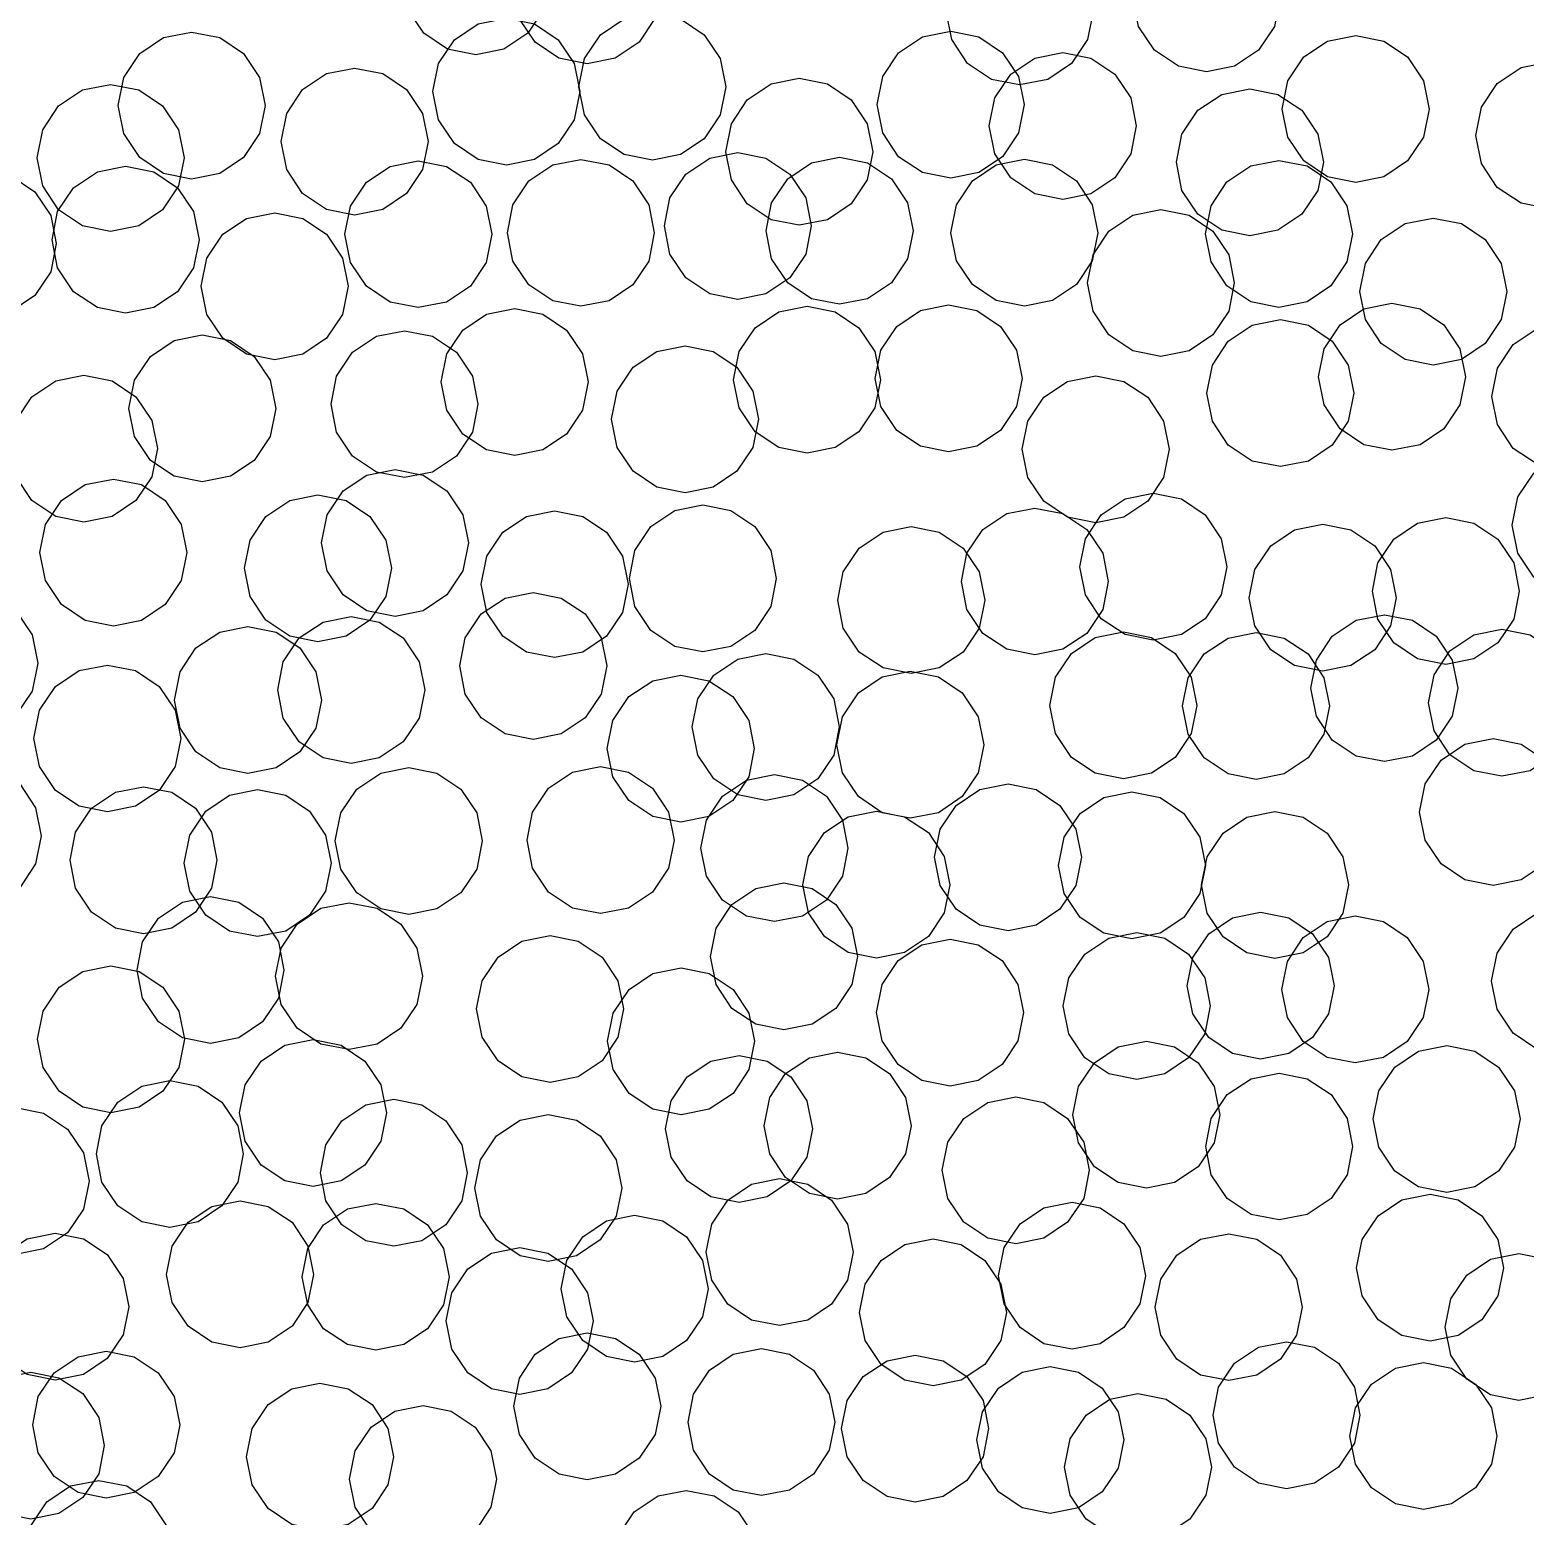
# Model space of a CAD drawing. Header units: millimetres. Extents: x -64 to 65, y -33 to 54.
# Drawn here: x -57.33 to -45.12, y -25.21 to -13.07 of the extents above; entities that cross this region are included whole.
import ezdxf

# ---------------------------------------------------------------- set-up
doc = ezdxf.new("R2010")
doc.units = ezdxf.units.MM

msp = doc.modelspace()

# ---------------------------------------------------------------- linework, layer by layer
for points in [[(-53.134, -12.908), (-53.264, -13.102), (-53.458, -13.232), (-53.688, -13.278), (-53.918, -13.232), (-54.112, -13.102), (-54.242, -12.908), (-54.288, -12.678), (-54.242, -12.448), (-54.112, -12.254), (-53.918, -12.124), (-53.688, -12.078), (-53.458, -12.124), (-53.264, -12.254), (-53.134, -12.448), (-53.088, -12.678), (-53.134, -12.908)], [(-52.225, -12.982), (-52.355, -13.176), (-52.55, -13.306), (-52.779, -13.352), (-53.009, -13.306), (-53.204, -13.176), (-53.334, -12.982), (-53.379, -12.752), (-53.334, -12.523), (-53.204, -12.328), (-53.009, -12.198), (-52.779, -12.152), (-52.55, -12.198), (-52.355, -12.328), (-52.225, -12.523), (-52.179, -12.752), (-52.225, -12.982)], [(-48.693, -13.154), (-48.823, -13.348), (-49.018, -13.479), (-49.248, -13.524), (-49.477, -13.479), (-49.672, -13.348), (-49.802, -13.154), (-49.848, -12.924), (-49.802, -12.695), (-49.672, -12.5), (-49.477, -12.37), (-49.248, -12.324), (-49.018, -12.37), (-48.823, -12.5), (-48.693, -12.695), (-48.648, -12.924), (-48.693, -13.154)], [(-47.167, -13.047), (-47.297, -13.241), (-47.492, -13.371), (-47.722, -13.417), (-47.951, -13.371), (-48.146, -13.241), (-48.276, -13.047), (-48.322, -12.817), (-48.276, -12.588), (-48.146, -12.393), (-47.951, -12.263), (-47.722, -12.217), (-47.492, -12.263), (-47.297, -12.393), (-47.167, -12.588), (-47.122, -12.817), (-47.167, -13.047)], [(-51.691, -13.769), (-51.822, -13.963), (-52.016, -14.093), (-52.246, -14.139), (-52.475, -14.093), (-52.67, -13.963), (-52.8, -13.769), (-52.846, -13.539), (-52.8, -13.309), (-52.67, -13.115), (-52.475, -12.985), (-52.246, -12.939), (-52.016, -12.985), (-51.822, -13.115), (-51.691, -13.309), (-51.646, -13.539), (-51.691, -13.769)], [(-52.884, -13.808), (-53.014, -14.003), (-53.208, -14.133), (-53.438, -14.179), (-53.668, -14.133), (-53.862, -14.003), (-53.992, -13.808), (-54.038, -13.579), (-53.992, -13.349), (-53.862, -13.155), (-53.668, -13.025), (-53.438, -12.979), (-53.208, -13.025), (-53.014, -13.155), (-52.884, -13.349), (-52.838, -13.579), (-52.884, -13.808)], [(-55.454, -13.922), (-55.584, -14.117), (-55.778, -14.247), (-56.008, -14.293), (-56.238, -14.247), (-56.432, -14.117), (-56.562, -13.922), (-56.608, -13.693), (-56.562, -13.463), (-56.432, -13.268), (-56.238, -13.138), (-56.008, -13.093), (-55.778, -13.138), (-55.584, -13.268), (-55.454, -13.463), (-55.408, -13.693), (-55.454, -13.922)], [(-49.256, -13.915), (-49.386, -14.11), (-49.581, -14.24), (-49.81, -14.285), (-50.04, -14.24), (-50.235, -14.11), (-50.365, -13.915), (-50.41, -13.685), (-50.365, -13.456), (-50.235, -13.261), (-50.04, -13.131), (-49.81, -13.085), (-49.581, -13.131), (-49.386, -13.261), (-49.256, -13.456), (-49.21, -13.685), (-49.256, -13.915)], [(-45.949, -13.95), (-46.079, -14.145), (-46.273, -14.275), (-46.503, -14.321), (-46.733, -14.275), (-46.927, -14.145), (-47.057, -13.95), (-47.103, -13.721), (-47.057, -13.491), (-46.927, -13.296), (-46.733, -13.166), (-46.503, -13.121), (-46.273, -13.166), (-46.079, -13.296), (-45.949, -13.491), (-45.903, -13.721), (-45.949, -13.95)], [(-48.34, -14.088), (-48.47, -14.283), (-48.665, -14.413), (-48.895, -14.459), (-49.124, -14.413), (-49.319, -14.283), (-49.449, -14.088), (-49.495, -13.859), (-49.449, -13.629), (-49.319, -13.435), (-49.124, -13.305), (-48.895, -13.259), (-48.665, -13.305), (-48.47, -13.435), (-48.34, -13.629), (-48.295, -13.859), (-48.34, -14.088)], [(-54.124, -14.216), (-54.254, -14.411), (-54.448, -14.541), (-54.678, -14.587), (-54.908, -14.541), (-55.102, -14.411), (-55.232, -14.216), (-55.278, -13.987), (-55.232, -13.757), (-55.102, -13.562), (-54.908, -13.432), (-54.678, -13.387), (-54.448, -13.432), (-54.254, -13.562), (-54.124, -13.757), (-54.078, -13.987), (-54.124, -14.216)], [(-44.368, -14.166), (-44.498, -14.361), (-44.693, -14.491), (-44.923, -14.536), (-45.152, -14.491), (-45.347, -14.361), (-45.477, -14.166), (-45.523, -13.936), (-45.477, -13.707), (-45.347, -13.512), (-45.152, -13.382), (-44.923, -13.336), (-44.693, -13.382), (-44.498, -13.512), (-44.368, -13.707), (-44.323, -13.936), (-44.368, -14.166)], [(-56.116, -14.349), (-56.246, -14.544), (-56.44, -14.674), (-56.67, -14.72), (-56.9, -14.674), (-57.094, -14.544), (-57.224, -14.349), (-57.27, -14.12), (-57.224, -13.89), (-57.094, -13.695), (-56.9, -13.565), (-56.67, -13.52), (-56.44, -13.565), (-56.246, -13.695), (-56.116, -13.89), (-56.07, -14.12), (-56.116, -14.349)], [(-50.492, -14.3), (-50.622, -14.495), (-50.817, -14.625), (-51.047, -14.67), (-51.276, -14.625), (-51.471, -14.495), (-51.601, -14.3), (-51.647, -14.07), (-51.601, -13.841), (-51.471, -13.646), (-51.276, -13.516), (-51.047, -13.47), (-50.817, -13.516), (-50.622, -13.646), (-50.492, -13.841), (-50.447, -14.07), (-50.492, -14.3)], [(-46.813, -14.385), (-46.943, -14.58), (-47.138, -14.71), (-47.367, -14.756), (-47.597, -14.71), (-47.792, -14.58), (-47.922, -14.385), (-47.967, -14.156), (-47.922, -13.926), (-47.792, -13.731), (-47.597, -13.601), (-47.367, -13.556), (-47.138, -13.601), (-46.943, -13.731), (-46.813, -13.926), (-46.767, -14.156), (-46.813, -14.385)], [(-53.602, -14.973), (-53.732, -15.167), (-53.927, -15.297), (-54.157, -15.343), (-54.386, -15.297), (-54.581, -15.167), (-54.711, -14.973), (-54.757, -14.743), (-54.711, -14.513), (-54.581, -14.319), (-54.386, -14.189), (-54.157, -14.143), (-53.927, -14.189), (-53.732, -14.319), (-53.602, -14.513), (-53.557, -14.743), (-53.602, -14.973)], [(-52.275, -14.962), (-52.405, -15.156), (-52.6, -15.286), (-52.83, -15.332), (-53.059, -15.286), (-53.254, -15.156), (-53.384, -14.962), (-53.43, -14.732), (-53.384, -14.502), (-53.254, -14.308), (-53.059, -14.178), (-52.83, -14.132), (-52.6, -14.178), (-52.405, -14.308), (-52.275, -14.502), (-52.23, -14.732), (-52.275, -14.962)], [(-50.994, -14.905), (-51.124, -15.1), (-51.319, -15.23), (-51.548, -15.276), (-51.778, -15.23), (-51.973, -15.1), (-52.103, -14.905), (-52.148, -14.676), (-52.103, -14.446), (-51.973, -14.252), (-51.778, -14.122), (-51.548, -14.076), (-51.319, -14.122), (-51.124, -14.252), (-50.994, -14.446), (-50.948, -14.676), (-50.994, -14.905)], [(-50.163, -14.945), (-50.293, -15.14), (-50.488, -15.27), (-50.717, -15.315), (-50.947, -15.27), (-51.141, -15.14), (-51.272, -14.945), (-51.317, -14.715), (-51.272, -14.486), (-51.141, -14.291), (-50.947, -14.161), (-50.717, -14.115), (-50.488, -14.161), (-50.293, -14.291), (-50.163, -14.486), (-50.117, -14.715), (-50.163, -14.945)], [(-48.654, -14.961), (-48.784, -15.155), (-48.978, -15.285), (-49.208, -15.331), (-49.438, -15.285), (-49.632, -15.155), (-49.762, -14.961), (-49.808, -14.731), (-49.762, -14.502), (-49.632, -14.307), (-49.438, -14.177), (-49.208, -14.131), (-48.978, -14.177), (-48.784, -14.307), (-48.654, -14.502), (-48.608, -14.731), (-48.654, -14.961)], [(-46.575, -14.97), (-46.705, -15.165), (-46.9, -15.295), (-47.13, -15.341), (-47.359, -15.295), (-47.554, -15.165), (-47.684, -14.97), (-47.73, -14.741), (-47.684, -14.511), (-47.554, -14.316), (-47.359, -14.186), (-47.13, -14.141), (-46.9, -14.186), (-46.705, -14.316), (-46.575, -14.511), (-46.53, -14.741), (-46.575, -14.97)], [(-57.158, -15.05), (-57.288, -15.244), (-57.483, -15.374), (-57.713, -15.42), (-57.942, -15.374), (-58.137, -15.244), (-58.267, -15.05), (-58.313, -14.82), (-58.267, -14.59), (-58.137, -14.396), (-57.942, -14.266), (-57.713, -14.22), (-57.483, -14.266), (-57.288, -14.396), (-57.158, -14.59), (-57.113, -14.82), (-57.158, -15.05)], [(-55.993, -15.018), (-56.123, -15.213), (-56.318, -15.343), (-56.547, -15.388), (-56.777, -15.343), (-56.972, -15.213), (-57.102, -15.018), (-57.147, -14.788), (-57.102, -14.559), (-56.972, -14.364), (-56.777, -14.234), (-56.547, -14.188), (-56.318, -14.234), (-56.123, -14.364), (-55.993, -14.559), (-55.947, -14.788), (-55.993, -15.018)], [(-54.776, -15.398), (-54.906, -15.592), (-55.1, -15.722), (-55.33, -15.768), (-55.56, -15.722), (-55.754, -15.592), (-55.884, -15.398), (-55.93, -15.168), (-55.884, -14.939), (-55.754, -14.744), (-55.56, -14.614), (-55.33, -14.568), (-55.1, -14.614), (-54.906, -14.744), (-54.776, -14.939), (-54.73, -15.168), (-54.776, -15.398)], [(-47.539, -15.371), (-47.669, -15.565), (-47.864, -15.695), (-48.094, -15.741), (-48.323, -15.695), (-48.518, -15.565), (-48.648, -15.371), (-48.694, -15.141), (-48.648, -14.911), (-48.518, -14.717), (-48.323, -14.587), (-48.094, -14.541), (-47.864, -14.587), (-47.669, -14.717), (-47.539, -14.911), (-47.494, -15.141), (-47.539, -15.371)], [(-45.315, -15.441), (-45.445, -15.636), (-45.64, -15.766), (-45.87, -15.812), (-46.099, -15.766), (-46.294, -15.636), (-46.424, -15.441), (-46.47, -15.212), (-46.424, -14.982), (-46.294, -14.787), (-46.099, -14.657), (-45.87, -14.612), (-45.64, -14.657), (-45.445, -14.787), (-45.315, -14.982), (-45.27, -15.212), (-45.315, -15.441)], [(-52.816, -16.18), (-52.946, -16.375), (-53.14, -16.505), (-53.37, -16.55), (-53.599, -16.505), (-53.794, -16.375), (-53.924, -16.18), (-53.97, -15.95), (-53.924, -15.721), (-53.794, -15.526), (-53.599, -15.396), (-53.37, -15.35), (-53.14, -15.396), (-52.946, -15.526), (-52.816, -15.721), (-52.77, -15.95), (-52.816, -16.18)], [(-50.429, -16.161), (-50.559, -16.356), (-50.753, -16.486), (-50.983, -16.532), (-51.212, -16.486), (-51.407, -16.356), (-51.537, -16.161), (-51.583, -15.932), (-51.537, -15.702), (-51.407, -15.507), (-51.212, -15.377), (-50.983, -15.332), (-50.753, -15.377), (-50.559, -15.507), (-50.429, -15.702), (-50.383, -15.932), (-50.429, -16.161)], [(-49.272, -16.151), (-49.402, -16.345), (-49.597, -16.475), (-49.827, -16.521), (-50.056, -16.475), (-50.251, -16.345), (-50.381, -16.151), (-50.427, -15.921), (-50.381, -15.691), (-50.251, -15.497), (-50.056, -15.367), (-49.827, -15.321), (-49.597, -15.367), (-49.402, -15.497), (-49.272, -15.691), (-49.227, -15.921), (-49.272, -16.151)], [(-45.653, -16.137), (-45.783, -16.332), (-45.977, -16.462), (-46.207, -16.507), (-46.437, -16.462), (-46.631, -16.332), (-46.761, -16.137), (-46.807, -15.907), (-46.761, -15.678), (-46.631, -15.483), (-46.437, -15.353), (-46.207, -15.307), (-45.977, -15.353), (-45.783, -15.483), (-45.653, -15.678), (-45.607, -15.907), (-45.653, -16.137)], [(-46.564, -16.271), (-46.694, -16.466), (-46.889, -16.596), (-47.118, -16.641), (-47.348, -16.596), (-47.543, -16.466), (-47.673, -16.271), (-47.718, -16.041), (-47.673, -15.812), (-47.543, -15.617), (-47.348, -15.487), (-47.118, -15.441), (-46.889, -15.487), (-46.694, -15.617), (-46.564, -15.812), (-46.518, -16.041), (-46.564, -16.271)], [(-44.238, -16.298), (-44.368, -16.492), (-44.563, -16.622), (-44.792, -16.668), (-45.022, -16.622), (-45.216, -16.492), (-45.346, -16.298), (-45.392, -16.068), (-45.346, -15.838), (-45.216, -15.644), (-45.022, -15.514), (-44.792, -15.468), (-44.563, -15.514), (-44.368, -15.644), (-44.238, -15.838), (-44.192, -16.068), (-44.238, -16.298)], [(-55.367, -16.396), (-55.497, -16.59), (-55.691, -16.72), (-55.921, -16.766), (-56.151, -16.72), (-56.345, -16.59), (-56.475, -16.396), (-56.521, -16.166), (-56.475, -15.936), (-56.345, -15.742), (-56.151, -15.612), (-55.921, -15.566), (-55.691, -15.612), (-55.497, -15.742), (-55.367, -15.936), (-55.321, -16.166), (-55.367, -16.396)], [(-53.715, -16.361), (-53.845, -16.555), (-54.04, -16.685), (-54.27, -16.731), (-54.499, -16.685), (-54.694, -16.555), (-54.824, -16.361), (-54.87, -16.131), (-54.824, -15.902), (-54.694, -15.707), (-54.499, -15.577), (-54.27, -15.531), (-54.04, -15.577), (-53.845, -15.707), (-53.715, -15.902), (-53.67, -16.131), (-53.715, -16.361)], [(-51.425, -16.484), (-51.555, -16.679), (-51.75, -16.809), (-51.979, -16.854), (-52.209, -16.809), (-52.403, -16.679), (-52.534, -16.484), (-52.579, -16.254), (-52.534, -16.025), (-52.403, -15.83), (-52.209, -15.7), (-51.979, -15.654), (-51.75, -15.7), (-51.555, -15.83), (-51.425, -16.025), (-51.379, -16.254), (-51.425, -16.484)], [(-56.334, -16.724), (-56.464, -16.918), (-56.658, -17.048), (-56.888, -17.094), (-57.117, -17.048), (-57.312, -16.918), (-57.442, -16.724), (-57.488, -16.494), (-57.442, -16.264), (-57.312, -16.07), (-57.117, -15.94), (-56.888, -15.894), (-56.658, -15.94), (-56.464, -16.07), (-56.334, -16.264), (-56.288, -16.494), (-56.334, -16.724)], [(-48.071, -16.729), (-48.201, -16.923), (-48.396, -17.053), (-48.626, -17.099), (-48.855, -17.053), (-49.05, -16.923), (-49.18, -16.729), (-49.226, -16.499), (-49.18, -16.269), (-49.05, -16.075), (-48.855, -15.945), (-48.626, -15.899), (-48.396, -15.945), (-48.201, -16.075), (-48.071, -16.269), (-48.026, -16.499), (-48.071, -16.729)], [(-44.071, -17.348), (-44.201, -17.543), (-44.395, -17.673), (-44.625, -17.719), (-44.854, -17.673), (-45.049, -17.543), (-45.179, -17.348), (-45.225, -17.119), (-45.179, -16.889), (-45.049, -16.695), (-44.854, -16.564), (-44.625, -16.519), (-44.395, -16.564), (-44.201, -16.695), (-44.071, -16.889), (-44.025, -17.119), (-44.071, -17.348)], [(-53.793, -17.493), (-53.923, -17.688), (-54.118, -17.818), (-54.347, -17.864), (-54.577, -17.818), (-54.771, -17.688), (-54.902, -17.493), (-54.947, -17.264), (-54.902, -17.034), (-54.771, -16.84), (-54.577, -16.71), (-54.347, -16.664), (-54.118, -16.71), (-53.923, -16.84), (-53.793, -17.034), (-53.747, -17.264), (-53.793, -17.493)], [(-56.093, -17.572), (-56.223, -17.767), (-56.418, -17.897), (-56.647, -17.943), (-56.877, -17.897), (-57.072, -17.767), (-57.202, -17.572), (-57.247, -17.343), (-57.202, -17.113), (-57.072, -16.918), (-56.877, -16.788), (-56.647, -16.743), (-56.418, -16.788), (-56.223, -16.918), (-56.093, -17.113), (-56.047, -17.343), (-56.093, -17.572)], [(-54.423, -17.701), (-54.553, -17.896), (-54.747, -18.026), (-54.977, -18.071), (-55.206, -18.026), (-55.401, -17.896), (-55.531, -17.701), (-55.577, -17.471), (-55.531, -17.242), (-55.401, -17.047), (-55.206, -16.917), (-54.977, -16.871), (-54.747, -16.917), (-54.553, -17.047), (-54.423, -17.242), (-54.377, -17.471), (-54.423, -17.701)], [(-51.279, -17.784), (-51.409, -17.979), (-51.604, -18.109), (-51.834, -18.154), (-52.063, -18.109), (-52.258, -17.979), (-52.388, -17.784), (-52.434, -17.554), (-52.388, -17.325), (-52.258, -17.13), (-52.063, -17), (-51.834, -16.954), (-51.604, -17), (-51.409, -17.13), (-51.279, -17.325), (-51.234, -17.554), (-51.279, -17.784)], [(-47.602, -17.689), (-47.732, -17.883), (-47.926, -18.013), (-48.156, -18.059), (-48.386, -18.013), (-48.58, -17.883), (-48.71, -17.689), (-48.756, -17.459), (-48.71, -17.23), (-48.58, -17.035), (-48.386, -16.905), (-48.156, -16.859), (-47.926, -16.905), (-47.732, -17.035), (-47.602, -17.23), (-47.556, -17.459), (-47.602, -17.689)], [(-52.49, -17.831), (-52.62, -18.025), (-52.814, -18.155), (-53.044, -18.201), (-53.274, -18.155), (-53.468, -18.025), (-53.598, -17.831), (-53.644, -17.601), (-53.598, -17.372), (-53.468, -17.177), (-53.274, -17.047), (-53.044, -17.001), (-52.814, -17.047), (-52.62, -17.177), (-52.49, -17.372), (-52.444, -17.601), (-52.49, -17.831)], [(-48.568, -17.808), (-48.698, -18.003), (-48.893, -18.133), (-49.123, -18.179), (-49.352, -18.133), (-49.547, -18.003), (-49.677, -17.808), (-49.723, -17.579), (-49.677, -17.349), (-49.547, -17.155), (-49.352, -17.024), (-49.123, -16.979), (-48.893, -17.024), (-48.698, -17.155), (-48.568, -17.349), (-48.523, -17.579), (-48.568, -17.808)], [(-45.213, -17.887), (-45.343, -18.081), (-45.537, -18.211), (-45.767, -18.257), (-45.997, -18.211), (-46.191, -18.081), (-46.321, -17.887), (-46.367, -17.657), (-46.321, -17.427), (-46.191, -17.233), (-45.997, -17.103), (-45.767, -17.057), (-45.537, -17.103), (-45.343, -17.233), (-45.213, -17.427), (-45.167, -17.657), (-45.213, -17.887)], [(-49.578, -17.96), (-49.708, -18.155), (-49.903, -18.285), (-50.132, -18.331), (-50.362, -18.285), (-50.557, -18.155), (-50.687, -17.96), (-50.732, -17.731), (-50.687, -17.501), (-50.557, -17.307), (-50.362, -17.176), (-50.132, -17.131), (-49.903, -17.176), (-49.708, -17.307), (-49.578, -17.501), (-49.532, -17.731), (-49.578, -17.96)], [(-46.218, -17.941), (-46.348, -18.136), (-46.542, -18.266), (-46.772, -18.312), (-47.002, -18.266), (-47.196, -18.136), (-47.326, -17.941), (-47.372, -17.712), (-47.326, -17.482), (-47.196, -17.288), (-47.002, -17.158), (-46.772, -17.112), (-46.542, -17.158), (-46.348, -17.288), (-46.218, -17.482), (-46.172, -17.712), (-46.218, -17.941)], [(-57.31, -18.475), (-57.44, -18.669), (-57.635, -18.8), (-57.865, -18.845), (-58.094, -18.8), (-58.289, -18.669), (-58.419, -18.475), (-58.465, -18.245), (-58.419, -18.016), (-58.289, -17.821), (-58.094, -17.691), (-57.865, -17.645), (-57.635, -17.691), (-57.44, -17.821), (-57.31, -18.016), (-57.265, -18.245), (-57.31, -18.475)], [(-52.665, -18.498), (-52.795, -18.693), (-52.99, -18.823), (-53.219, -18.869), (-53.449, -18.823), (-53.644, -18.693), (-53.774, -18.498), (-53.819, -18.269), (-53.774, -18.039), (-53.644, -17.844), (-53.449, -17.714), (-53.219, -17.669), (-52.99, -17.714), (-52.795, -17.844), (-52.665, -18.039), (-52.619, -18.269), (-52.665, -18.498)], [(-54.994, -18.776), (-55.124, -18.971), (-55.319, -19.101), (-55.549, -19.147), (-55.778, -19.101), (-55.973, -18.971), (-56.103, -18.776), (-56.149, -18.547), (-56.103, -18.317), (-55.973, -18.122), (-55.778, -17.992), (-55.549, -17.947), (-55.319, -17.992), (-55.124, -18.122), (-54.994, -18.317), (-54.949, -18.547), (-54.994, -18.776)], [(-54.151, -18.694), (-54.281, -18.888), (-54.476, -19.018), (-54.705, -19.064), (-54.935, -19.018), (-55.13, -18.888), (-55.26, -18.694), (-55.305, -18.464), (-55.26, -18.234), (-55.13, -18.04), (-54.935, -17.91), (-54.705, -17.864), (-54.476, -17.91), (-54.281, -18.04), (-54.151, -18.234), (-54.105, -18.464), (-54.151, -18.694)], [(-45.715, -18.68), (-45.845, -18.875), (-46.04, -19.005), (-46.269, -19.05), (-46.499, -19.005), (-46.694, -18.875), (-46.824, -18.68), (-46.869, -18.45), (-46.824, -18.221), (-46.694, -18.026), (-46.499, -17.896), (-46.269, -17.85), (-46.04, -17.896), (-45.845, -18.026), (-45.715, -18.221), (-45.669, -18.45), (-45.715, -18.68)], [(-47.846, -18.821), (-47.976, -19.015), (-48.171, -19.145), (-48.4, -19.191), (-48.63, -19.145), (-48.824, -19.015), (-48.954, -18.821), (-49, -18.591), (-48.954, -18.361), (-48.824, -18.167), (-48.63, -18.037), (-48.4, -17.991), (-48.171, -18.037), (-47.976, -18.167), (-47.846, -18.361), (-47.8, -18.591), (-47.846, -18.821)], [(-46.762, -18.825), (-46.892, -19.019), (-47.086, -19.149), (-47.316, -19.195), (-47.545, -19.149), (-47.74, -19.019), (-47.87, -18.825), (-47.916, -18.595), (-47.87, -18.365), (-47.74, -18.171), (-47.545, -18.041), (-47.316, -17.995), (-47.086, -18.041), (-46.892, -18.171), (-46.762, -18.365), (-46.716, -18.595), (-46.762, -18.825)], [(-44.755, -18.799), (-44.885, -18.994), (-45.079, -19.124), (-45.309, -19.169), (-45.539, -19.124), (-45.733, -18.994), (-45.863, -18.799), (-45.909, -18.569), (-45.863, -18.34), (-45.733, -18.145), (-45.539, -18.015), (-45.309, -17.969), (-45.079, -18.015), (-44.885, -18.145), (-44.755, -18.34), (-44.709, -18.569), (-44.755, -18.799)], [(-50.765, -18.997), (-50.896, -19.191), (-51.09, -19.321), (-51.32, -19.367), (-51.549, -19.321), (-51.744, -19.191), (-51.874, -18.997), (-51.92, -18.767), (-51.874, -18.537), (-51.744, -18.343), (-51.549, -18.213), (-51.32, -18.167), (-51.09, -18.213), (-50.896, -18.343), (-50.765, -18.537), (-50.72, -18.767), (-50.765, -18.997)], [(-56.142, -19.09), (-56.272, -19.285), (-56.466, -19.415), (-56.696, -19.461), (-56.926, -19.415), (-57.12, -19.285), (-57.25, -19.09), (-57.296, -18.861), (-57.25, -18.631), (-57.12, -18.436), (-56.926, -18.306), (-56.696, -18.261), (-56.466, -18.306), (-56.272, -18.436), (-56.142, -18.631), (-56.096, -18.861), (-56.142, -19.09)], [(-49.585, -19.142), (-49.716, -19.336), (-49.91, -19.467), (-50.14, -19.512), (-50.369, -19.467), (-50.564, -19.336), (-50.694, -19.142), (-50.74, -18.912), (-50.694, -18.683), (-50.564, -18.488), (-50.369, -18.358), (-50.14, -18.312), (-49.91, -18.358), (-49.716, -18.488), (-49.585, -18.683), (-49.54, -18.912), (-49.585, -19.142)], [(-51.459, -19.173), (-51.59, -19.368), (-51.784, -19.498), (-52.014, -19.544), (-52.243, -19.498), (-52.438, -19.368), (-52.568, -19.173), (-52.614, -18.944), (-52.568, -18.714), (-52.438, -18.519), (-52.243, -18.389), (-52.014, -18.344), (-51.784, -18.389), (-51.59, -18.519), (-51.459, -18.714), (-51.414, -18.944), (-51.459, -19.173)], [(-44.827, -19.691), (-44.957, -19.886), (-45.152, -20.016), (-45.381, -20.062), (-45.611, -20.016), (-45.806, -19.886), (-45.936, -19.691), (-45.981, -19.462), (-45.936, -19.232), (-45.806, -19.038), (-45.611, -18.907), (-45.381, -18.862), (-45.152, -18.907), (-44.957, -19.038), (-44.827, -19.232), (-44.781, -19.462), (-44.827, -19.691)], [(-57.282, -19.886), (-57.412, -20.081), (-57.607, -20.211), (-57.837, -20.256), (-58.066, -20.211), (-58.261, -20.081), (-58.391, -19.886), (-58.437, -19.656), (-58.391, -19.427), (-58.261, -19.232), (-58.066, -19.102), (-57.837, -19.056), (-57.607, -19.102), (-57.412, -19.232), (-57.282, -19.427), (-57.237, -19.656), (-57.282, -19.886)], [(-53.68, -19.928), (-53.81, -20.122), (-54.005, -20.253), (-54.235, -20.298), (-54.464, -20.253), (-54.659, -20.122), (-54.789, -19.928), (-54.835, -19.698), (-54.789, -19.469), (-54.659, -19.274), (-54.464, -19.144), (-54.235, -19.098), (-54.005, -19.144), (-53.81, -19.274), (-53.68, -19.469), (-53.635, -19.698), (-53.68, -19.928)], [(-52.115, -19.921), (-52.245, -20.115), (-52.44, -20.246), (-52.669, -20.291), (-52.899, -20.246), (-53.093, -20.115), (-53.224, -19.921), (-53.269, -19.691), (-53.224, -19.462), (-53.093, -19.267), (-52.899, -19.137), (-52.669, -19.091), (-52.44, -19.137), (-52.245, -19.267), (-52.115, -19.462), (-52.069, -19.691), (-52.115, -19.921)], [(-50.694, -19.986), (-50.824, -20.18), (-51.019, -20.311), (-51.249, -20.356), (-51.478, -20.311), (-51.673, -20.18), (-51.803, -19.986), (-51.849, -19.756), (-51.803, -19.527), (-51.673, -19.332), (-51.478, -19.202), (-51.249, -19.156), (-51.019, -19.202), (-50.824, -19.332), (-50.694, -19.527), (-50.649, -19.756), (-50.694, -19.986)], [(-55.846, -20.084), (-55.976, -20.279), (-56.171, -20.409), (-56.401, -20.455), (-56.63, -20.409), (-56.825, -20.279), (-56.955, -20.084), (-57.001, -19.855), (-56.955, -19.625), (-56.825, -19.43), (-56.63, -19.3), (-56.401, -19.255), (-56.171, -19.3), (-55.976, -19.43), (-55.846, -19.625), (-55.801, -19.855), (-55.846, -20.084)], [(-54.915, -20.109), (-55.045, -20.304), (-55.24, -20.434), (-55.469, -20.479), (-55.699, -20.434), (-55.893, -20.304), (-56.024, -20.109), (-56.069, -19.879), (-56.024, -19.65), (-55.893, -19.455), (-55.699, -19.325), (-55.469, -19.279), (-55.24, -19.325), (-55.045, -19.455), (-54.915, -19.65), (-54.869, -19.879), (-54.915, -20.109)], [(-48.788, -20.061), (-48.918, -20.255), (-49.112, -20.385), (-49.342, -20.431), (-49.572, -20.385), (-49.766, -20.255), (-49.896, -20.061), (-49.942, -19.831), (-49.896, -19.601), (-49.766, -19.407), (-49.572, -19.277), (-49.342, -19.231), (-49.112, -19.277), (-48.918, -19.407), (-48.788, -19.601), (-48.742, -19.831), (-48.788, -20.061)], [(-47.776, -20.127), (-47.906, -20.322), (-48.1, -20.452), (-48.33, -20.497), (-48.559, -20.452), (-48.754, -20.322), (-48.884, -20.127), (-48.93, -19.897), (-48.884, -19.668), (-48.754, -19.473), (-48.559, -19.343), (-48.33, -19.297), (-48.1, -19.343), (-47.906, -19.473), (-47.776, -19.668), (-47.73, -19.897), (-47.776, -20.127)], [(-49.862, -20.284), (-49.992, -20.479), (-50.186, -20.609), (-50.416, -20.655), (-50.646, -20.609), (-50.84, -20.479), (-50.97, -20.284), (-51.016, -20.055), (-50.97, -19.825), (-50.84, -19.63), (-50.646, -19.5), (-50.416, -19.455), (-50.186, -19.5), (-49.992, -19.63), (-49.862, -19.825), (-49.816, -20.055), (-49.862, -20.284)], [(-46.607, -20.287), (-46.737, -20.482), (-46.932, -20.612), (-47.162, -20.657), (-47.391, -20.612), (-47.586, -20.482), (-47.716, -20.287), (-47.762, -20.057), (-47.716, -19.828), (-47.586, -19.633), (-47.391, -19.503), (-47.162, -19.457), (-46.932, -19.503), (-46.737, -19.633), (-46.607, -19.828), (-46.562, -20.057), (-46.607, -20.287)], [(-50.617, -20.871), (-50.747, -21.065), (-50.942, -21.195), (-51.172, -21.241), (-51.401, -21.195), (-51.596, -21.065), (-51.726, -20.871), (-51.772, -20.641), (-51.726, -20.411), (-51.596, -20.217), (-51.401, -20.087), (-51.172, -20.041), (-50.942, -20.087), (-50.747, -20.217), (-50.617, -20.411), (-50.572, -20.641), (-50.617, -20.871)], [(-55.299, -20.982), (-55.429, -21.176), (-55.624, -21.306), (-55.854, -21.352), (-56.083, -21.306), (-56.278, -21.176), (-56.408, -20.982), (-56.454, -20.752), (-56.408, -20.522), (-56.278, -20.328), (-56.083, -20.198), (-55.854, -20.152), (-55.624, -20.198), (-55.429, -20.328), (-55.299, -20.522), (-55.254, -20.752), (-55.299, -20.982)], [(-54.169, -21.032), (-54.299, -21.226), (-54.494, -21.356), (-54.723, -21.402), (-54.953, -21.356), (-55.147, -21.226), (-55.278, -21.032), (-55.323, -20.802), (-55.278, -20.572), (-55.147, -20.378), (-54.953, -20.248), (-54.723, -20.202), (-54.494, -20.248), (-54.299, -20.378), (-54.169, -20.572), (-54.123, -20.802), (-54.169, -21.032)], [(-44.24, -21.072), (-44.37, -21.267), (-44.564, -21.397), (-44.794, -21.442), (-45.023, -21.397), (-45.218, -21.267), (-45.348, -21.072), (-45.394, -20.842), (-45.348, -20.613), (-45.218, -20.418), (-45.023, -20.288), (-44.794, -20.242), (-44.564, -20.288), (-44.37, -20.418), (-44.24, -20.613), (-44.194, -20.842), (-44.24, -21.072)], [(-46.725, -21.11), (-46.855, -21.304), (-47.049, -21.434), (-47.279, -21.48), (-47.509, -21.434), (-47.703, -21.304), (-47.833, -21.11), (-47.879, -20.88), (-47.833, -20.65), (-47.703, -20.456), (-47.509, -20.326), (-47.279, -20.28), (-47.049, -20.326), (-46.855, -20.456), (-46.725, -20.65), (-46.679, -20.88), (-46.725, -21.11)], [(-45.952, -21.14), (-46.082, -21.335), (-46.277, -21.465), (-46.507, -21.51), (-46.736, -21.465), (-46.931, -21.335), (-47.061, -21.14), (-47.107, -20.91), (-47.061, -20.681), (-46.931, -20.486), (-46.736, -20.356), (-46.507, -20.31), (-46.277, -20.356), (-46.082, -20.486), (-45.952, -20.681), (-45.907, -20.91), (-45.952, -21.14)], [(-52.527, -21.3), (-52.657, -21.494), (-52.851, -21.624), (-53.081, -21.67), (-53.311, -21.624), (-53.505, -21.494), (-53.635, -21.3), (-53.681, -21.07), (-53.635, -20.841), (-53.505, -20.646), (-53.311, -20.516), (-53.081, -20.47), (-52.851, -20.516), (-52.657, -20.646), (-52.527, -20.841), (-52.481, -21.07), (-52.527, -21.3)], [(-49.261, -21.329), (-49.391, -21.524), (-49.586, -21.654), (-49.815, -21.7), (-50.045, -21.654), (-50.239, -21.524), (-50.37, -21.329), (-50.415, -21.1), (-50.37, -20.87), (-50.239, -20.675), (-50.045, -20.545), (-49.815, -20.5), (-49.586, -20.545), (-49.391, -20.675), (-49.261, -20.87), (-49.215, -21.1), (-49.261, -21.329)], [(-47.736, -21.274), (-47.867, -21.469), (-48.061, -21.599), (-48.291, -21.645), (-48.52, -21.599), (-48.715, -21.469), (-48.845, -21.274), (-48.891, -21.045), (-48.845, -20.815), (-48.715, -20.621), (-48.52, -20.491), (-48.291, -20.445), (-48.061, -20.491), (-47.867, -20.621), (-47.736, -20.815), (-47.691, -21.045), (-47.736, -21.274)], [(-56.113, -21.547), (-56.243, -21.741), (-56.437, -21.871), (-56.667, -21.917), (-56.897, -21.871), (-57.091, -21.741), (-57.221, -21.547), (-57.267, -21.317), (-57.221, -21.087), (-57.091, -20.893), (-56.897, -20.763), (-56.667, -20.717), (-56.437, -20.763), (-56.243, -20.893), (-56.113, -21.087), (-56.067, -21.317), (-56.113, -21.547)], [(-51.457, -21.564), (-51.587, -21.759), (-51.782, -21.889), (-52.011, -21.934), (-52.241, -21.889), (-52.436, -21.759), (-52.566, -21.564), (-52.611, -21.334), (-52.566, -21.105), (-52.436, -20.91), (-52.241, -20.78), (-52.011, -20.734), (-51.782, -20.78), (-51.587, -20.91), (-51.457, -21.105), (-51.411, -21.334), (-51.457, -21.564)], [(-54.463, -22.149), (-54.593, -22.344), (-54.787, -22.474), (-55.017, -22.519), (-55.247, -22.474), (-55.441, -22.344), (-55.571, -22.149), (-55.617, -21.919), (-55.571, -21.69), (-55.441, -21.495), (-55.247, -21.365), (-55.017, -21.319), (-54.787, -21.365), (-54.593, -21.495), (-54.463, -21.69), (-54.417, -21.919), (-54.463, -22.149)], [(-47.658, -22.163), (-47.788, -22.358), (-47.982, -22.488), (-48.212, -22.534), (-48.442, -22.488), (-48.636, -22.358), (-48.766, -22.163), (-48.812, -21.934), (-48.766, -21.704), (-48.636, -21.51), (-48.442, -21.38), (-48.212, -21.334), (-47.982, -21.38), (-47.788, -21.51), (-47.658, -21.704), (-47.612, -21.934), (-47.658, -22.163)], [(-50.984, -22.279), (-51.114, -22.474), (-51.308, -22.604), (-51.538, -22.649), (-51.768, -22.604), (-51.962, -22.474), (-52.092, -22.279), (-52.138, -22.049), (-52.092, -21.82), (-51.962, -21.625), (-51.768, -21.495), (-51.538, -21.449), (-51.308, -21.495), (-51.114, -21.625), (-50.984, -21.82), (-50.938, -22.049), (-50.984, -22.279)], [(-50.179, -22.252), (-50.309, -22.447), (-50.504, -22.577), (-50.733, -22.623), (-50.963, -22.577), (-51.158, -22.447), (-51.288, -22.252), (-51.333, -22.023), (-51.288, -21.793), (-51.158, -21.598), (-50.963, -21.468), (-50.733, -21.423), (-50.504, -21.468), (-50.309, -21.598), (-50.179, -21.793), (-50.133, -22.023), (-50.179, -22.252)], [(-45.206, -22.198), (-45.336, -22.393), (-45.531, -22.523), (-45.76, -22.568), (-45.99, -22.523), (-46.184, -22.393), (-46.315, -22.198), (-46.36, -21.968), (-46.315, -21.739), (-46.184, -21.544), (-45.99, -21.414), (-45.76, -21.368), (-45.531, -21.414), (-45.336, -21.544), (-45.206, -21.739), (-45.16, -21.968), (-45.206, -22.198)], [(-46.573, -22.423), (-46.704, -22.617), (-46.898, -22.747), (-47.128, -22.793), (-47.357, -22.747), (-47.552, -22.617), (-47.682, -22.423), (-47.728, -22.193), (-47.682, -21.963), (-47.552, -21.769), (-47.357, -21.639), (-47.128, -21.593), (-46.898, -21.639), (-46.704, -21.769), (-46.573, -21.963), (-46.528, -22.193), (-46.573, -22.423)], [(-55.631, -22.484), (-55.761, -22.678), (-55.956, -22.808), (-56.186, -22.854), (-56.415, -22.808), (-56.61, -22.678), (-56.74, -22.484), (-56.786, -22.254), (-56.74, -22.024), (-56.61, -21.83), (-56.415, -21.7), (-56.186, -21.654), (-55.956, -21.7), (-55.761, -21.83), (-55.631, -22.024), (-55.586, -22.254), (-55.631, -22.484)], [(-53.803, -22.637), (-53.933, -22.832), (-54.128, -22.962), (-54.357, -23.007), (-54.587, -22.962), (-54.781, -22.832), (-54.912, -22.637), (-54.957, -22.407), (-54.912, -22.178), (-54.781, -21.983), (-54.587, -21.853), (-54.357, -21.807), (-54.128, -21.853), (-53.933, -21.983), (-53.803, -22.178), (-53.757, -22.407), (-53.803, -22.637)], [(-48.724, -22.617), (-48.855, -22.811), (-49.049, -22.941), (-49.279, -22.987), (-49.508, -22.941), (-49.703, -22.811), (-49.833, -22.617), (-49.879, -22.387), (-49.833, -22.157), (-49.703, -21.963), (-49.508, -21.833), (-49.279, -21.787), (-49.049, -21.833), (-48.855, -21.963), (-48.724, -22.157), (-48.679, -22.387), (-48.724, -22.617)], [(-56.892, -22.704), (-57.022, -22.899), (-57.217, -23.029), (-57.446, -23.075), (-57.676, -23.029), (-57.871, -22.899), (-58.001, -22.704), (-58.046, -22.475), (-58.001, -22.245), (-57.871, -22.05), (-57.676, -21.92), (-57.446, -21.875), (-57.217, -21.92), (-57.022, -22.05), (-56.892, -22.245), (-56.846, -22.475), (-56.892, -22.704)], [(-52.541, -22.761), (-52.672, -22.956), (-52.866, -23.086), (-53.096, -23.132), (-53.325, -23.086), (-53.52, -22.956), (-53.65, -22.761), (-53.696, -22.532), (-53.65, -22.302), (-53.52, -22.107), (-53.325, -21.977), (-53.096, -21.932), (-52.866, -21.977), (-52.672, -22.107), (-52.541, -22.302), (-52.496, -22.532), (-52.541, -22.761)], [(-50.652, -23.285), (-50.782, -23.48), (-50.977, -23.61), (-51.207, -23.655), (-51.436, -23.61), (-51.631, -23.48), (-51.761, -23.285), (-51.807, -23.055), (-51.761, -22.826), (-51.631, -22.631), (-51.436, -22.501), (-51.207, -22.455), (-50.977, -22.501), (-50.782, -22.631), (-50.652, -22.826), (-50.607, -23.055), (-50.652, -23.285)], [(-45.342, -23.413), (-45.472, -23.607), (-45.667, -23.737), (-45.896, -23.783), (-46.126, -23.737), (-46.32, -23.607), (-46.451, -23.413), (-46.496, -23.183), (-46.451, -22.953), (-46.32, -22.759), (-46.126, -22.629), (-45.896, -22.583), (-45.667, -22.629), (-45.472, -22.759), (-45.342, -22.953), (-45.296, -23.183), (-45.342, -23.413)], [(-55.058, -23.466), (-55.188, -23.661), (-55.383, -23.791), (-55.613, -23.837), (-55.842, -23.791), (-56.037, -23.661), (-56.167, -23.466), (-56.213, -23.237), (-56.167, -23.007), (-56.037, -22.812), (-55.842, -22.682), (-55.613, -22.637), (-55.383, -22.682), (-55.188, -22.812), (-55.058, -23.007), (-55.013, -23.237), (-55.058, -23.466)], [(-53.951, -23.486), (-54.081, -23.681), (-54.276, -23.811), (-54.505, -23.857), (-54.735, -23.811), (-54.93, -23.681), (-55.06, -23.486), (-55.105, -23.257), (-55.06, -23.027), (-54.93, -22.832), (-54.735, -22.702), (-54.505, -22.657), (-54.276, -22.702), (-54.081, -22.832), (-53.951, -23.027), (-53.905, -23.257), (-53.951, -23.486)], [(-48.265, -23.478), (-48.395, -23.672), (-48.59, -23.803), (-48.819, -23.848), (-49.049, -23.803), (-49.243, -23.672), (-49.374, -23.478), (-49.419, -23.248), (-49.374, -23.019), (-49.243, -22.824), (-49.049, -22.694), (-48.819, -22.648), (-48.59, -22.694), (-48.395, -22.824), (-48.265, -23.019), (-48.219, -23.248), (-48.265, -23.478)], [(-51.837, -23.584), (-51.967, -23.778), (-52.161, -23.908), (-52.391, -23.954), (-52.621, -23.908), (-52.815, -23.778), (-52.945, -23.584), (-52.991, -23.354), (-52.945, -23.124), (-52.815, -22.93), (-52.621, -22.8), (-52.391, -22.754), (-52.161, -22.8), (-51.967, -22.93), (-51.837, -23.124), (-51.791, -23.354), (-51.837, -23.584)], [(-56.568, -23.73), (-56.698, -23.925), (-56.892, -24.055), (-57.122, -24.101), (-57.352, -24.055), (-57.546, -23.925), (-57.676, -23.73), (-57.722, -23.501), (-57.676, -23.271), (-57.546, -23.076), (-57.352, -22.946), (-57.122, -22.901), (-56.892, -22.946), (-56.698, -23.076), (-56.568, -23.271), (-56.522, -23.501), (-56.568, -23.73)], [(-49.4, -23.777), (-49.53, -23.972), (-49.725, -24.102), (-49.954, -24.148), (-50.184, -24.102), (-50.378, -23.972), (-50.508, -23.777), (-50.554, -23.548), (-50.508, -23.318), (-50.378, -23.123), (-50.184, -22.993), (-49.954, -22.948), (-49.725, -22.993), (-49.53, -23.123), (-49.4, -23.318), (-49.354, -23.548), (-49.4, -23.777)], [(-46.986, -23.734), (-47.116, -23.929), (-47.311, -24.059), (-47.54, -24.105), (-47.77, -24.059), (-47.964, -23.929), (-48.095, -23.734), (-48.14, -23.505), (-48.095, -23.275), (-47.964, -23.08), (-47.77, -22.95), (-47.54, -22.905), (-47.311, -22.95), (-47.116, -23.08), (-46.986, -23.275), (-46.94, -23.505), (-46.986, -23.734)], [(-52.775, -23.847), (-52.905, -24.042), (-53.1, -24.172), (-53.329, -24.217), (-53.559, -24.172), (-53.753, -24.042), (-53.884, -23.847), (-53.929, -23.617), (-53.884, -23.388), (-53.753, -23.193), (-53.559, -23.063), (-53.329, -23.017), (-53.1, -23.063), (-52.905, -23.193), (-52.775, -23.388), (-52.729, -23.617), (-52.775, -23.847)], [(-44.617, -23.898), (-44.747, -24.092), (-44.942, -24.222), (-45.172, -24.268), (-45.401, -24.222), (-45.596, -24.092), (-45.726, -23.898), (-45.772, -23.668), (-45.726, -23.438), (-45.596, -23.244), (-45.401, -23.114), (-45.172, -23.068), (-44.942, -23.114), (-44.747, -23.244), (-44.617, -23.438), (-44.572, -23.668), (-44.617, -23.898)], [(-52.224, -24.544), (-52.354, -24.738), (-52.548, -24.868), (-52.778, -24.914), (-53.008, -24.868), (-53.202, -24.738), (-53.332, -24.544), (-53.378, -24.314), (-53.332, -24.084), (-53.202, -23.89), (-53.008, -23.76), (-52.778, -23.714), (-52.548, -23.76), (-52.354, -23.89), (-52.224, -24.084), (-52.178, -24.314), (-52.224, -24.544)], [(-46.514, -24.616), (-46.644, -24.811), (-46.839, -24.941), (-47.068, -24.987), (-47.298, -24.941), (-47.493, -24.811), (-47.623, -24.616), (-47.668, -24.387), (-47.623, -24.157), (-47.493, -23.962), (-47.298, -23.832), (-47.068, -23.787), (-46.839, -23.832), (-46.644, -23.962), (-46.514, -24.157), (-46.468, -24.387), (-46.514, -24.616)], [(-56.151, -24.694), (-56.281, -24.889), (-56.476, -25.019), (-56.705, -25.065), (-56.935, -25.019), (-57.13, -24.889), (-57.26, -24.694), (-57.305, -24.465), (-57.26, -24.235), (-57.13, -24.041), (-56.935, -23.91), (-56.705, -23.865), (-56.476, -23.91), (-56.281, -24.041), (-56.151, -24.235), (-56.105, -24.465), (-56.151, -24.694)], [(-50.801, -24.673), (-50.931, -24.868), (-51.126, -24.998), (-51.355, -25.043), (-51.585, -24.998), (-51.78, -24.868), (-51.91, -24.673), (-51.955, -24.443), (-51.91, -24.214), (-51.78, -24.019), (-51.585, -23.889), (-51.355, -23.843), (-51.126, -23.889), (-50.931, -24.019), (-50.801, -24.214), (-50.755, -24.443), (-50.801, -24.673)], [(-49.546, -24.726), (-49.677, -24.921), (-49.871, -25.051), (-50.101, -25.097), (-50.33, -25.051), (-50.525, -24.921), (-50.655, -24.726), (-50.701, -24.497), (-50.655, -24.267), (-50.525, -24.072), (-50.33, -23.942), (-50.101, -23.897), (-49.871, -23.942), (-49.677, -24.072), (-49.546, -24.267), (-49.501, -24.497), (-49.546, -24.726)], [(-56.767, -24.865), (-56.897, -25.06), (-57.092, -25.19), (-57.321, -25.235), (-57.551, -25.19), (-57.746, -25.06), (-57.876, -24.865), (-57.921, -24.635), (-57.876, -24.406), (-57.746, -24.211), (-57.551, -24.081), (-57.321, -24.035), (-57.092, -24.081), (-56.897, -24.211), (-56.767, -24.406), (-56.721, -24.635), (-56.767, -24.865)], [(-48.443, -24.819), (-48.573, -25.014), (-48.767, -25.144), (-48.997, -25.189), (-49.227, -25.144), (-49.421, -25.014), (-49.551, -24.819), (-49.597, -24.589), (-49.551, -24.36), (-49.421, -24.165), (-49.227, -24.035), (-48.997, -23.989), (-48.767, -24.035), (-48.573, -24.165), (-48.443, -24.36), (-48.397, -24.589), (-48.443, -24.819)], [(-45.395, -24.786), (-45.525, -24.981), (-45.72, -25.111), (-45.95, -25.157), (-46.179, -25.111), (-46.374, -24.981), (-46.504, -24.786), (-46.55, -24.557), (-46.504, -24.327), (-46.374, -24.133), (-46.179, -24.003), (-45.95, -23.957), (-45.72, -24.003), (-45.525, -24.133), (-45.395, -24.327), (-45.35, -24.557), (-45.395, -24.786)], [(-54.405, -24.955), (-54.535, -25.15), (-54.73, -25.28), (-54.96, -25.326), (-55.189, -25.28), (-55.384, -25.15), (-55.514, -24.955), (-55.56, -24.726), (-55.514, -24.496), (-55.384, -24.301), (-55.189, -24.171), (-54.96, -24.126), (-54.73, -24.171), (-54.535, -24.301), (-54.405, -24.496), (-54.36, -24.726), (-54.405, -24.955)], [(-47.727, -25.041), (-47.857, -25.235), (-48.051, -25.365), (-48.281, -25.411), (-48.511, -25.365), (-48.705, -25.235), (-48.835, -25.041), (-48.881, -24.811), (-48.835, -24.581), (-48.705, -24.387), (-48.511, -24.257), (-48.281, -24.211), (-48.051, -24.257), (-47.857, -24.387), (-47.727, -24.581), (-47.681, -24.811), (-47.727, -25.041)], [(-53.564, -25.139), (-53.694, -25.333), (-53.889, -25.463), (-54.118, -25.509), (-54.348, -25.463), (-54.543, -25.333), (-54.673, -25.139), (-54.718, -24.909), (-54.673, -24.679), (-54.543, -24.485), (-54.348, -24.355), (-54.118, -24.309), (-53.889, -24.355), (-53.694, -24.485), (-53.564, -24.679), (-53.518, -24.909), (-53.564, -25.139)], [(-56.213, -25.749), (-56.343, -25.944), (-56.538, -26.074), (-56.767, -26.12), (-56.997, -26.074), (-57.191, -25.944), (-57.321, -25.749), (-57.367, -25.52), (-57.321, -25.29), (-57.191, -25.095), (-56.997, -24.965), (-56.767, -24.92), (-56.538, -24.965), (-56.343, -25.095), (-56.213, -25.29), (-56.167, -25.52), (-56.213, -25.749)], [(-51.416, -25.83), (-51.546, -26.025), (-51.74, -26.155), (-51.97, -26.201), (-52.199, -26.155), (-52.394, -26.025), (-52.524, -25.83), (-52.57, -25.601), (-52.524, -25.371), (-52.394, -25.176), (-52.199, -25.046), (-51.97, -25.001), (-51.74, -25.046), (-51.546, -25.176), (-51.416, -25.371), (-51.37, -25.601), (-51.416, -25.83)]]:
    msp.add_lwpolyline(points, close=True)

doc.saveas('drawing.dxf')
